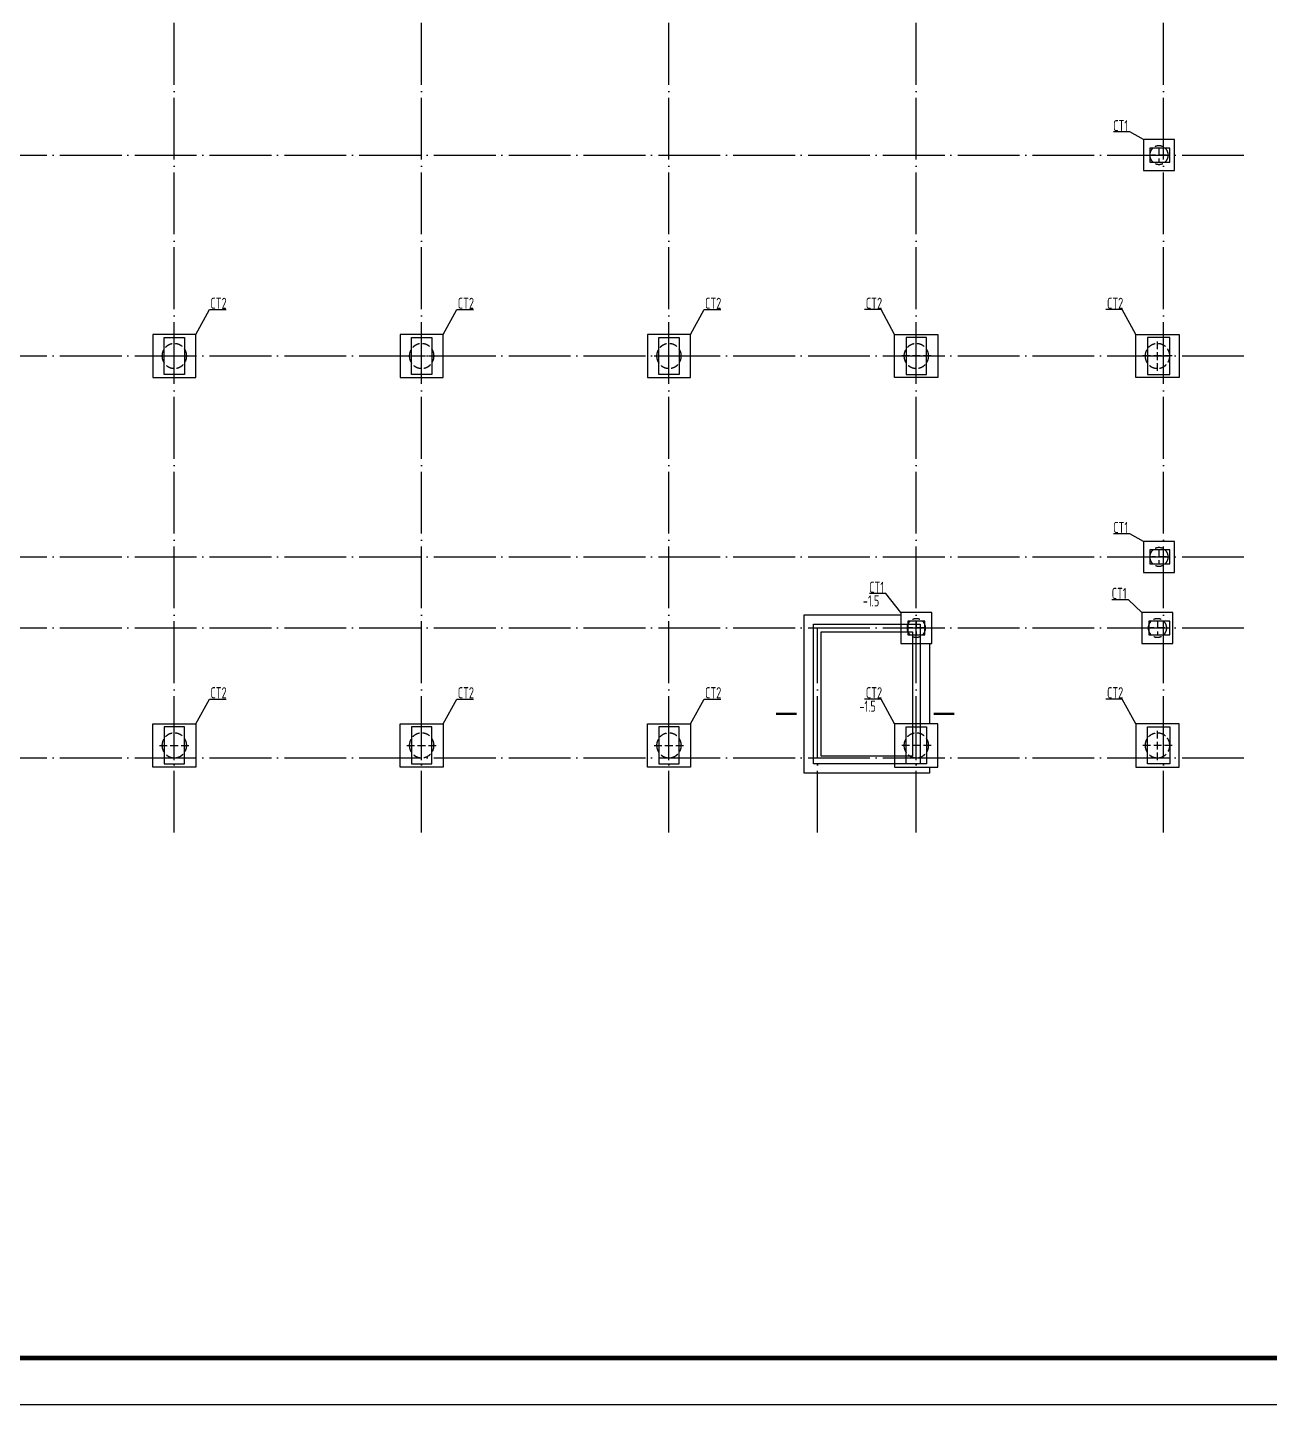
# Model space of a CAD drawing. Extents: x 19118 to 566552, y -1188739 to 92943.
# Drawn here: x 324264 to 364436, y -192636 to -148086 of the extents above; entities that cross this region are included whole.
import ezdxf

# ---------------------------------------------------------------- set-up
doc = ezdxf.new("R2010")
doc.units = 0
doc.header["$LTSCALE"] = 1000
doc.header["$MEASUREMENT"] = 0
doc.linetypes.add('DASH', pattern=[0.35, 0.25, -0.1])
doc.linetypes.add('DOTE', pattern=[2.42, 2, -0.2, 0.02, -0.2])
for name, color, linetype in [('DIM_SYMB', 3, 'CONTINUOUS'), ('DOTE', 9, 'DOTE'), ('PUB_TITLE', 4, 'CONTINUOUS'), ('WALL', 6, 'CONTINUOUS'), ('引线', 9, 'CONTINUOUS'), ('承台', 2, 'CONTINUOUS'), ('柱', 2, 'CONTINUOUS'), ('桩基标注', 7, 'CONTINUOUS'), ('桩心', 33, 'CONTINUOUS')]:
    doc.layers.add(name, color=color, linetype=linetype)
doc.layers.add('混凝土柱', color=2, linetype='CONTINUOUS', lineweight=25)
doc.styles.add('TSSD_Rein', font='atssdeng.shx', dxfattribs={"width": 0.7, "bigfont": 'atssdchn.shx'})

msp = doc.modelspace()

# ---------------------------------------------------------------- linework, layer by layer
at = {"layer": 'DIM_SYMB', "const_width": 75}
for points in [[(349139.75, -170292.06), (348470.64, -170292.06)], [(354246.01, -170292.06), (353576.9, -170292.06)]]:
    msp.add_lwpolyline(points, dxfattribs=at)
at = {"layer": 'DOTE', "color": 8}
for p, q in [((329012.4, -174135.65), (329012.4, -118286.09)), ((337012.4, -174135.65), (337012.4, -118286.09)), ((345012.4, -174135.65), (345012.4, -118286.09)), ((353012.4, -174135.65), (353012.4, -118286.09)), ((361012.4, -174135.65), (361012.4, -118286.09)), ((255130.89, -152213.12), (363668.15, -152213.12)), ((255130.89, -158713.12), (363668.15, -158713.12)), ((255130.89, -165213.12), (363668.15, -165213.12)), ((255130.89, -167513.12), (363668.15, -167513.12)), ((349812.4, -174135.65), (349812.4, -167513.12)), ((255130.89, -171713.12), (363668.15, -171713.12))]:
    msp.add_line(p, q, dxfattribs=at)
at = {"layer": 'PUB_TITLE'}
msp.add_lwpolyline([(243357.07, -192635.97), (401007.07, -192635.97), (401007.07, -103535.97), (243357.07, -103535.97)], close=True, dxfattribs=at)
at = {"layer": 'PUB_TITLE', "const_width": 150}
msp.add_lwpolyline([(247107.07, -191135.97), (399507.07, -191135.97), (399507.07, -105035.97), (247107.07, -105035.97)], close=True, dxfattribs=at)
at = {"layer": 'WALL'}
for points in [[(353137.4, -171913.12), (349687.4, -171913.12), (349687.4, -167388.12), (353137.4, -167388.12)], [(352887.4, -171663.12), (349937.4, -171663.12), (349937.4, -167638.12), (352887.4, -167638.12)]]:
    msp.add_lwpolyline(points, close=True, dxfattribs=at)
at = {"layer": '引线', "linetype": 'DASH'}
for points in [[(360562.42, -152215.98, 0.99524903), (361162.4, -152213.12, 1.00477364), (360562.42, -152215.98, 209.98235095)], [(360562.42, -152215.98, 0.99524903), (361162.4, -152213.12, 1.00477364), (360562.42, -152215.98, 209.98235095)], [(360562.42, -165215.98, 0.99524903), (361162.4, -165213.12, 1.00477364), (360562.42, -165215.98, 209.98235095)], [(352712.42, -167515.98, 0.99524903), (353312.4, -167513.12, 1.00477364), (352712.42, -167515.98, 209.98235095)], [(360512.42, -167515.98, 0.99524903), (361112.4, -167513.12, 1.00477364), (360512.42, -167515.98, 209.98235095)]]:
    msp.add_lwpolyline(points, format="xyb", dxfattribs=at)
for points in [[(329412.39, -158709.31, 0.99524903), (328612.4, -158713.12, 1.00477364)], [(337412.39, -158709.31, 0.99524903), (336612.4, -158713.12, 1.00477364)], [(345412.39, -158709.31, 0.99524903), (344612.4, -158713.12, 1.00477364)], [(352612.42, -158709.31, -0.99524903), (353412.4, -158713.12, -1.00477364)], [(360412.42, -158709.31, -0.99524903), (361212.4, -158713.12, -1.00477364)], [(329412.39, -171309.31, 0.99524903), (328612.4, -171313.12, 1.00477364)], [(337412.39, -171309.31, 0.99524903), (336612.4, -171313.12, 1.00477364)], [(345412.39, -171309.31, 0.99524903), (344612.4, -171313.12, 1.00477364)], [(352612.42, -171309.31, -0.99524903), (353412.4, -171313.12, -1.00477364)], [(360412.42, -171309.31, -0.99524903), (361212.4, -171313.12, -1.00477364)]]:
    msp.add_lwpolyline(points, format="xyb", close=True, dxfattribs=at)
at = {"layer": '承台'}
for points in [[(361362.4, -151713.12), (360362.4, -151713.12), (360362.4, -152713.12), (361362.4, -152713.12)], [(328312.4, -159413.12), (329712.4, -159413.12), (329712.4, -158013.12), (328312.4, -158013.12)], [(336312.4, -159413.12), (337712.4, -159413.12), (337712.4, -158013.12), (336312.4, -158013.12)], [(344312.4, -159413.12), (345712.4, -159413.12), (345712.4, -158013.12), (344312.4, -158013.12)], [(353712.4, -159413.12), (352312.4, -159413.12), (352312.4, -158013.12), (353712.4, -158013.12)], [(361512.4, -159413.12), (360112.4, -159413.12), (360112.4, -158013.12), (361512.4, -158013.12)], [(361362.4, -164713.12), (360362.4, -164713.12), (360362.4, -165713.12), (361362.4, -165713.12)], [(353512.4, -167013.12), (352512.4, -167013.12), (352512.4, -168013.12), (353512.4, -168013.12)], [(361312.4, -167013.12), (360312.4, -167013.12), (360312.4, -168013.12), (361312.4, -168013.12)], [(328312.4, -170613.12), (329712.4, -170613.12), (329712.4, -172013.12), (328312.4, -172013.12)], [(336312.4, -170613.12), (337712.4, -170613.12), (337712.4, -172013.12), (336312.4, -172013.12)], [(344312.4, -170613.12), (345712.4, -170613.12), (345712.4, -172013.12), (344312.4, -172013.12)], [(353712.4, -170613.12), (352312.4, -170613.12), (352312.4, -172013.12), (353712.4, -172013.12)], [(361512.4, -170613.12), (360112.4, -170613.12), (360112.4, -172013.12), (361512.4, -172013.12)]]:
    msp.add_lwpolyline(points, close=True, dxfattribs=at)
for points in [[(353437.4, -172013.12), (353437.4, -172213.12), (349387.4, -172213.12), (349387.4, -167088.12), (352512.4, -167088.12)], [(353437.4, -168013.12), (353437.4, -170613.12)]]:
    msp.add_lwpolyline(points, dxfattribs=at)
at = {"layer": '柱'}
for points in [[(328687.4, -158113.12), (329337.4, -158113.12), (329337.4, -159313.12), (328687.4, -159313.12)], [(336687.4, -158113.12), (337337.4, -158113.12), (337337.4, -159313.12), (336687.4, -159313.12)], [(344687.4, -158113.12), (345337.4, -158113.12), (345337.4, -159313.12), (344687.4, -159313.12)], [(353337.4, -158113.12), (352687.4, -158113.12), (352687.4, -159313.12), (353337.4, -159313.12)], [(361212.4, -158113.12), (360487.4, -158113.12), (360487.4, -159313.12), (361212.4, -159313.12)], [(328687.4, -171913.12), (329337.4, -171913.12), (329337.4, -170713.12), (328687.4, -170713.12)], [(336687.4, -171913.12), (337337.4, -171913.12), (337337.4, -170713.12), (336687.4, -170713.12)], [(344687.4, -171913.12), (345337.4, -171913.12), (345337.4, -170713.12), (344687.4, -170713.12)], [(353337.4, -171913.12), (352687.4, -171913.12), (352687.4, -170713.12), (353337.4, -170713.12)], [(361212.4, -171913.12), (360487.4, -171913.12), (360487.4, -170713.12), (361212.4, -170713.12)]]:
    msp.add_lwpolyline(points, close=True, dxfattribs=at)
at = {"layer": '桩基标注'}
for points in [[(360362.4, -151713.12), (359921.73, -151465.4), (359389.42, -151465.4)], [(329712.4, -158013.13), (330153.08, -157212.49), (330685.39, -157212.49)], [(337712.4, -158013.13), (338153.08, -157212.49), (338685.39, -157212.49)], [(345712.4, -158013.13), (346153.08, -157212.49), (346685.39, -157212.49)], [(352312.4, -158013.13), (351871.73, -157212.49), (351339.42, -157212.49)], [(360112.4, -158013.13), (359671.73, -157212.49), (359139.42, -157212.49)], [(360362.4, -164713.12), (359921.73, -164465.4), (359389.42, -164465.4)], [(352512.4, -167013.12), (352026.66, -166401.13), (351494.35, -166401.13)], [(360312.4, -167013.12), (359871.73, -166598.51), (359339.42, -166598.51)], [(329712.4, -170613.12), (330153.08, -169812.49), (330685.39, -169812.49)], [(337712.4, -170613.12), (338153.08, -169812.49), (338685.39, -169812.49)], [(345712.4, -170613.12), (346153.08, -169812.49), (346685.39, -169812.49)], [(352312.4, -170613.12), (351871.73, -169812.49), (351339.42, -169812.49)], [(360112.4, -170613.12), (359671.73, -169812.49), (359139.42, -169812.49)]]:
    msp.add_lwpolyline(points, dxfattribs=at)
at = {"layer": '桩心', "color": 8, "linetype": 'DASH'}
for p, q in [((361102.4, -152213.12), (360622.4, -152213.12)), ((361102.4, -152213.12), (360622.4, -152213.12)), ((360862.4, -151973.12), (360862.4, -152453.12)), ((360862.4, -151973.12), (360862.4, -152453.12)), ((329012.4, -159193.12), (329012.4, -158233.12)), ((337012.4, -159193.12), (337012.4, -158233.12)), ((345012.4, -159193.12), (345012.4, -158233.12)), ((353012.4, -159193.12), (353012.4, -158233.12)), ((360812.4, -159193.12), (360812.4, -158233.12)), ((328532.4, -158713.12), (329492.4, -158713.12)), ((336532.4, -158713.12), (337492.4, -158713.12)), ((344532.4, -158713.12), (345492.4, -158713.12)), ((353492.4, -158713.12), (352532.4, -158713.12)), ((361292.4, -158713.12), (360332.4, -158713.12)), ((361102.4, -165213.12), (360622.4, -165213.12)), ((360862.4, -164973.12), (360862.4, -165453.12)), ((353012.4, -167273.12), (353012.4, -167753.12)), ((360812.4, -167273.12), (360812.4, -167753.12)), ((353252.4, -167513.12), (352772.4, -167513.12)), ((361052.4, -167513.12), (360572.4, -167513.12)), ((329012.4, -171793.12), (329012.4, -170833.12)), ((337012.4, -171793.12), (337012.4, -170833.12)), ((345012.4, -171793.12), (345012.4, -170833.12)), ((353012.4, -171793.12), (353012.4, -170833.12)), ((360812.4, -171793.12), (360812.4, -170833.12)), ((328532.4, -171313.12), (329492.4, -171313.12)), ((336532.4, -171313.12), (337492.4, -171313.12)), ((344532.4, -171313.12), (345492.4, -171313.12)), ((353492.4, -171313.12), (352532.4, -171313.12)), ((361292.4, -171313.12), (360332.4, -171313.12))]:
    msp.add_line(p, q, dxfattribs=at)
at = {"layer": '混凝土柱'}
for points in [[(361212.4, -151988.12), (360562.4, -151988.12), (360562.4, -152438.12), (361212.4, -152438.12)], [(361212.4, -164988.12), (360562.4, -164988.12), (360562.4, -165438.12), (361212.4, -165438.12)], [(353287.4, -167288.12), (352737.4, -167288.12), (352737.4, -167738.12), (353287.4, -167738.12)], [(361212.4, -167288.12), (360537.4, -167288.12), (360537.4, -167738.12), (361212.4, -167738.12)]]:
    msp.add_lwpolyline(points, close=True, dxfattribs=at)

# ---------------------------------------------------------------- texts
at = {"layer": 'WALL', "style": 'TSSD_Rein', "width": 0.7}
for p in [(351285.43, -166814.42), (351173.07, -170225.78)]:
    msp.add_text('-1.5', height=360, dxfattribs=at).set_placement(p)
at = {"layer": '桩基标注', "style": 'TSSD_Rein', "width": 0.7}
for s, p in [('CT1', (359382.03, -151440.75)), ('CT2', (330179.08, -157187.83)), ('CT2', (338179.08, -157187.83)), ('CT2', (346179.08, -157187.83)), ('CT2', (351380.49, -157187.83)), ('CT2', (359180.49, -157187.83)), ('CT1', (359382.03, -164440.75)), ('CT1', (351486.97, -166376.47)), ('CT1', (359332.03, -166573.85)), ('CT2', (330179.08, -169787.83)), ('CT2', (338179.08, -169787.83)), ('CT2', (346179.08, -169787.83)), ('CT2', (351380.49, -169787.83)), ('CT2', (359180.49, -169787.83))]:
    msp.add_text(s, height=360, dxfattribs=at).set_placement(p)

doc.saveas('drawing.dxf')
